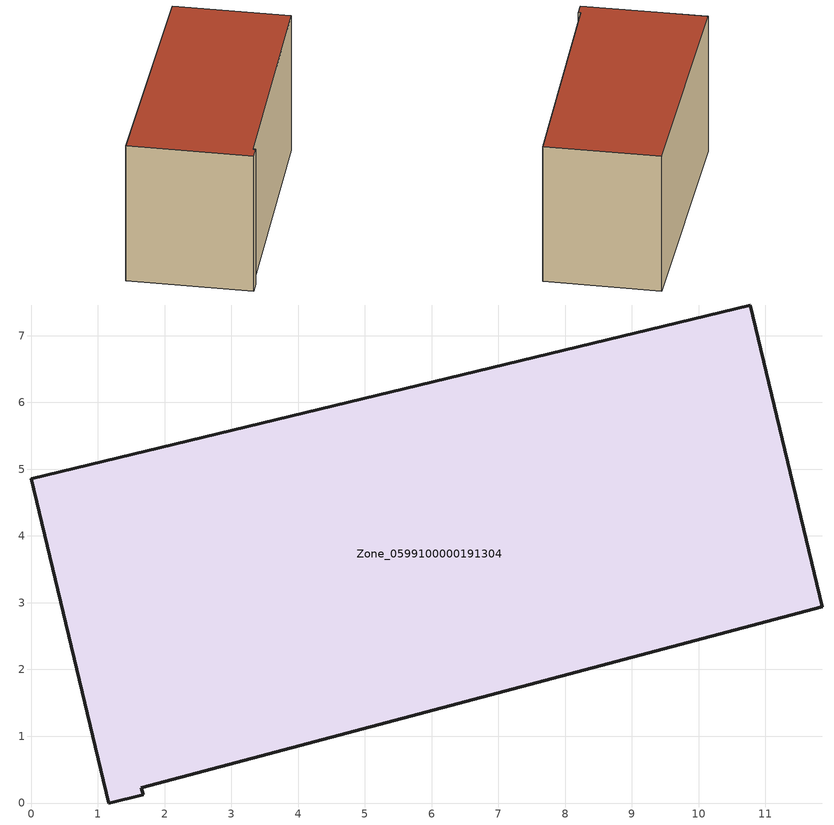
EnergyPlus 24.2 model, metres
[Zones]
Zone_0599100000191304
 floor ground (C_G): 11.85,2.94 1.65,0.23 1.68,0.13 1.16,0 0,4.86 10.77,7.46 z0
 wall outside (C_F): 11.85,2.94 10.77,7.46 0,4.86 1.16,0 1.68,0.13 1.65,0.23 11.85,2.94 z0:5.97
 roof outside (C_R): 1.65,0.23 11.85,2.94 10.77,7.46 0,4.86 1.16,0 1.68,0.13 z5.97
[BUILDING]
Pand.0599100000191304: North Axis=0; Terrain=City; Loads Convergence Tolerance Value=0.04; Temperature Convergence Tolerance Value=0.4; Solar Distribution=FullExterior; Maximum Number of Warmup Days=25; Minimum Number of Warmup Days=1
[Site:Location]
Rotterdam.The.Hague.AP_ZH_NLD Design_Conditions: Latitude=51.96; Longitude=4.45; Time Zone=1; Elevation=-4.5
[SITE:GROUNDTEMPERATURE:BUILDINGSURFACE]
18, 18, 18, 18, 18, 18, 18, 18, 18, 18, 18, 18
[MATERIAL] Thermal Absorptance=0.9; Solar Absorptance=0.7; Visible Absorptance=0.7
Name | Roughness | Thickness | Conductivity | Density | Specific Heat
G.TC.1975-1991 | MediumSmooth | 0.15 | 0.288461 | 540 | 1210
F.TC.1975-1991 | Rough | 0.3 | 0.230769 | 1920 | 840
R.TC.1975-1991 | MediumRough | 0.2 | 0.153846 | 1500 | 1000
[CONSTRUCTION]
C_G: G.TC.1975-1991
C_F: F.TC.1975-1991
C_R: R.TC.1975-1991
[ZONE]
Zone_0599100000191304: Type=1; Multiplier=1; Ceiling Height=Autocalculate; Volume=Autocalculate; Floor Area=autocalculate; Part of Total Floor Area=Yes
[ZONEINFILTRATION:DESIGNFLOWRATE]
Infil_Zone_0599100000191304: Zone or ZoneList or Space or SpaceList=Zone_0599100000191304; Schedule=AlwaysOn; Design Flow Rate Calculation Method=Flow/Area; Flow Rate per Floor Area=0.003; Constant Term Coefficient=1; Temperature Term Coefficient=0; Velocity Term Coefficient=0; Velocity Squared Term Coefficient=0
[HVACTEMPLATE:ZONE:IDEALLOADSAIRSYSTEM]
Zone_0599100000191304: Maximum Heating Supply Air Temperature=50; Minimum Cooling Supply Air Temperature=13; Maximum Heating Supply Air Humidity Ratio=0.0156; Minimum Cooling Supply Air Humidity Ratio=0.0077; Heating Limit=NoLimit; Cooling Limit=NoLimit; Dehumidification Control Type=ConstantSensibleHeatRatio; Cooling Sensible Heat Ratio=0.7; Dehumidification Setpoint=60; Humidification Control Type=None; Humidification Setpoint=30; Outdoor Air Method=None; Outdoor Air Flow Rate per Person=0.00944; Outdoor Air Flow Rate per Zone Floor Area=0; Outdoor Air Flow Rate per Zone=0; Demand Controlled Ventilation Type=None; Outdoor Air Economizer Type=NoEconomizer; Heat Recovery Type=None; Sensible Heat Recovery Effectiveness=0.7; Latent Heat Recovery Effectiveness=0.65
[ZONECONTROL:THERMOSTAT]
ThermostatControl_Zone_0599100000191304: Zone or ZoneList=Zone_0599100000191304; Control Type Schedule=DualSetpointControlType; Control 1=Thermostat_Zone_0599100000191304; Temperature Difference Between Cutout And Setpoint=0
[THERMOSTATSETPOINT:DUALSETPOINT]
Thermostat_Zone_0599100000191304: Heating Setpoint Temperature Schedule=HeatingSetpoint_Zone_0599100000191304; Cooling Setpoint Temperature Schedule=CoolingSetpoint_Zone_0599100000191304
[SCHEDULE:COMPACT]
HeatingSetpoint_Zone_0599100000191304: Through: 12/31, For: AllDays, Until: 24:00, 21
CoolingSetpoint_Zone_0599100000191304: Through: 12/31, For: AllDays, Until: 24:00, 24
DualSetpointControlType: Through: 12/31, For: AllDays, Until: 24:00, 4
AlwaysOn: Through: 12/31, For: AllDays, Until: 24:00, 1
